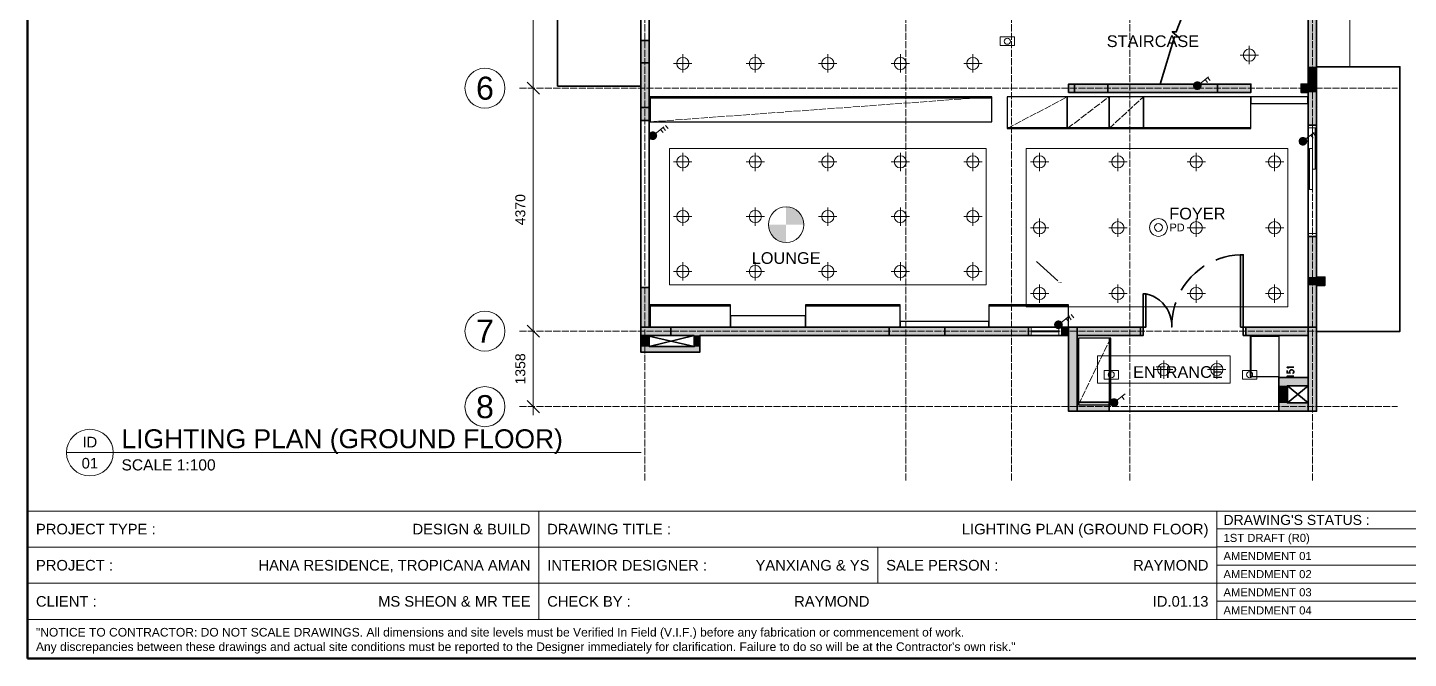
# Model space of a CAD drawing. Header units: millimetres. Extents: x 5 to 415, y 5 to 292.
# Drawn here: x 5 to 253.5, y 5 to 118.4 of the extents above; entities that cross this region are included whole.
import ezdxf
from ezdxf.enums import TextEntityAlignment as Align

# ---------------------------------------------------------------- set-up
doc = ezdxf.new("R2010")
doc.units = ezdxf.units.MM
doc.linetypes.add('DASHED', pattern=[1.524, 1.27, -0.254])
for name, color, linetype, lineweight in [('0-SHEET', 7, 'CONTINUOUS', 50), ('0-TITLE', 7, 'CONTINUOUS', 18), ('0-TITLE-TXT', 7, 'CONTINUOUS', 13), ('A-DOOR', 7, 'CONTINUOUS', 18), ('A-GRID', 8, 'DASHED', 13), ('A-GRID-TAG', 7, 'CONTINUOUS', 18), ('A-WALL', 250, 'CONTINUOUS', 35), ('A-WALL-FILL', 250, 'CONTINUOUS', 0), ('A-WIND', 7, 'CONTINUOUS', 13), ('I-DIM', 5, 'CONTINUOUS', 13), ('I-JOIN', 6, 'CONTINUOUS', 25), ('I-JOIN-HIDDEN', 6, 'DASHED', 13), ('I-LITE', 1, 'CONTINUOUS', 18), ('I-ROOM', 7, 'CONTINUOUS', 13), ('I-TEXT', 7, 'CONTINUOUS', 13)]:
    doc.layers.add(name, color=color, linetype=linetype, lineweight=lineweight)
doc.styles.get("Standard").update_dxf_attribs({"font": 'arial.ttf'})

msp = doc.modelspace()

# ---------------------------------------------------------------- hatches: boundary and pattern name
at = {"layer": 'A-WALL-FILL', "true_color": 0x4d4d4d}
h = msp.add_hatch(color=7, dxfattribs=at)
h.dxf.hatch_style = 1
h.paths.add_polyline_path([(236.95, 138.06), (235.45, 138.06), (236.95, 111.39), (236.95, 138.06)])
h = msp.add_hatch(color=7, dxfattribs=at)
h.dxf.hatch_style = 1
h.paths.add_polyline_path([(235.45, 138.06), (236.95, 111.39), (235.45, 111.39), (235.45, 138.06)])
h = msp.add_hatch(color=7, dxfattribs=at)
h.dxf.hatch_style = 1
h.paths.add_polyline_path([(116.85, 116.13), (115.35, 116.13), (116.85, 107.89), (116.85, 116.13)])
h = msp.add_hatch(color=7, dxfattribs=at)
h.dxf.hatch_style = 1
h.paths.add_polyline_path([(115.35, 116.13), (116.85, 107.89), (115.35, 107.89), (115.35, 116.13)])
h = msp.add_hatch(color=7, dxfattribs=at)
h.dxf.hatch_style = 1
h.paths.add_polyline_path([(116.85, 104.09), (116.85, 112.09), (115.35, 104.09), (116.85, 104.09)])
h = msp.add_hatch(color=7, dxfattribs=at)
h.dxf.hatch_style = 1
h.paths.add_polyline_path([(116.85, 112.09), (115.35, 104.09), (115.35, 112.09), (116.85, 112.09)])
h = msp.add_hatch(color=7, dxfattribs=at)
h.dxf.hatch_style = 1
h.paths.add_polyline_path([(236.95, 111.39), (235.45, 111.39), (236.95, 108.29), (236.95, 111.39)])
h = msp.add_hatch(color=7, dxfattribs=at)
h.dxf.hatch_style = 1
h.paths.add_polyline_path([(235.45, 111.39), (236.95, 108.29), (235.45, 108.29), (235.45, 111.39)])
h = msp.add_hatch(color=7, dxfattribs=at)
h.dxf.hatch_style = 1
h.paths.add_polyline_path([(116.85, 107.89), (115.35, 107.89), (116.85, 101.73), (116.85, 107.89)])
h = msp.add_hatch(color=7, dxfattribs=at)
h.dxf.hatch_style = 1
h.paths.add_polyline_path([(115.35, 107.89), (116.85, 101.73), (115.35, 101.73), (115.35, 107.89)])
h = msp.add_hatch(color=7, dxfattribs=at)
h.dxf.hatch_style = 1
h.paths.add_polyline_path([(225.15, 108.29), (192.34, 108.29), (225.15, 106.79), (225.15, 108.29)])
h = msp.add_hatch(color=7, dxfattribs=at)
h.dxf.hatch_style = 1
h.paths.add_polyline_path([(192.34, 108.29), (225.15, 106.79), (192.34, 106.79), (192.34, 108.29)])
h = msp.add_hatch(color=7, dxfattribs=at)
h.dxf.hatch_style = 1
h.paths.add_polyline_path([(199.4, 106.79), (199.4, 108.29), (193.4, 106.79), (199.4, 106.79)])
h = msp.add_hatch(color=7, dxfattribs=at)
h.dxf.hatch_style = 1
h.paths.add_polyline_path([(199.4, 108.29), (193.4, 106.79), (193.4, 108.29), (199.4, 108.29)])
h = msp.add_hatch(color=7, dxfattribs=at)
h.dxf.hatch_style = 1
h.paths.add_polyline_path([(225.15, 106.79), (225.15, 108.29), (219.15, 106.79), (225.15, 106.79)])
h = msp.add_hatch(color=7, dxfattribs=at)
h.dxf.hatch_style = 1
h.paths.add_polyline_path([(225.15, 108.29), (219.15, 106.79), (219.15, 108.29), (225.15, 108.29)])
h = msp.add_hatch(color=7, dxfattribs=at)
h.dxf.hatch_style = 1
h.paths.add_polyline_path([(236.95, 108.29), (234.15, 108.29), (236.95, 106.79), (236.95, 108.29)])
h = msp.add_hatch(color=7, dxfattribs=at)
h.dxf.hatch_style = 1
h.paths.add_polyline_path([(234.15, 108.29), (236.95, 106.79), (234.15, 106.79), (234.15, 108.29)])
h = msp.add_hatch(color=7, dxfattribs=at)
h.dxf.hatch_style = 1
h.paths.add_polyline_path([(236.95, 106.79), (235.45, 106.79), (236.95, 100.89), (236.95, 106.79)])
h = msp.add_hatch(color=7, dxfattribs=at)
h.dxf.hatch_style = 1
h.paths.add_polyline_path([(235.45, 106.79), (236.95, 100.89), (235.45, 100.89), (235.45, 106.79)])
h = msp.add_hatch(color=7, dxfattribs=at)
h.dxf.hatch_style = 1
h.paths.add_polyline_path([(236.95, 80.89), (235.45, 80.89), (236.95, 73.59), (236.95, 80.89)])
h = msp.add_hatch(color=7, dxfattribs=at)
h.dxf.hatch_style = 1
h.paths.add_polyline_path([(235.45, 80.89), (236.95, 73.59), (235.45, 73.59), (235.45, 80.89)])
h = msp.add_hatch(color=7, dxfattribs=at)
h.dxf.hatch_style = 1
h.paths.add_polyline_path([(190.44, 72.59), (190.44, 72.51), (191.14, 72.61), (190.44, 72.59)])
h = msp.add_hatch(color=7, dxfattribs=at)
h.dxf.hatch_style = 1
h.paths.add_polyline_path([(190.44, 72.51), (191.14, 72.61), (191.14, 72.55), (190.44, 72.51)])
h = msp.add_hatch(color=7, dxfattribs=at)
h.dxf.hatch_style = 1
h.paths.add_polyline_path([(238.45, 73.59), (235.45, 73.59), (238.45, 72.09), (238.45, 73.59)])
h = msp.add_hatch(color=7, dxfattribs=at)
h.dxf.hatch_style = 1
h.paths.add_polyline_path([(235.45, 73.59), (238.45, 72.09), (235.45, 72.09), (235.45, 73.59)])
h = msp.add_hatch(color=7, dxfattribs=at)
h.dxf.hatch_style = 1
h.paths.add_polyline_path([(236.95, 72.09), (235.45, 72.09), (236.95, 64.59), (236.95, 72.09)])
h = msp.add_hatch(color=7, dxfattribs=at)
h.dxf.hatch_style = 1
h.paths.add_polyline_path([(235.45, 72.09), (236.95, 64.59), (235.45, 64.59), (235.45, 72.09)])
h = msp.add_hatch(color=7, dxfattribs=at)
h.dxf.hatch_style = 1
h.paths.add_polyline_path([(116.85, 71.73), (115.35, 71.73), (116.85, 64.59), (116.85, 71.73)])
h = msp.add_hatch(color=7, dxfattribs=at)
h.dxf.hatch_style = 1
h.paths.add_polyline_path([(115.35, 71.73), (116.85, 64.59), (115.35, 64.59), (115.35, 71.73)])
h = msp.add_hatch(color=7, dxfattribs=at)
h.dxf.hatch_style = 1
h.paths.add_polyline_path([(120.75, 64.59), (115.35, 64.59), (120.75, 63.09), (120.75, 64.59)])
h = msp.add_hatch(color=7, dxfattribs=at)
h.dxf.hatch_style = 1
h.paths.add_polyline_path([(115.35, 64.59), (120.75, 63.09), (115.35, 63.09), (115.35, 64.59)])
h = msp.add_hatch(color=7, dxfattribs=at)
h.dxf.hatch_style = 1
h.paths.add_polyline_path([(116.85, 63.09), (115.35, 63.09), (116.85, 61.09), (116.85, 63.09)])
h = msp.add_hatch(color=7, dxfattribs=at)
h.dxf.hatch_style = 1
h.paths.add_polyline_path([(115.35, 63.09), (116.85, 61.09), (115.35, 61.09), (115.35, 63.09)])
h = msp.add_hatch(color=7, dxfattribs=at)
h.dxf.hatch_style = 1
h.paths.add_polyline_path([(185.1, 64.59), (120.75, 64.59), (185.1, 63.09), (185.1, 64.59)])
h = msp.add_hatch(color=7, dxfattribs=at)
h.dxf.hatch_style = 1
h.paths.add_polyline_path([(120.75, 64.59), (185.1, 63.09), (120.75, 63.09), (120.75, 64.59)])
h = msp.add_hatch(color=7, dxfattribs=at)
h.dxf.hatch_style = 1
h.paths.add_polyline_path([(125.97, 63.09), (124.97, 63.09), (125.97, 61.09), (125.97, 63.09)])
h = msp.add_hatch(color=7, dxfattribs=at)
h.dxf.hatch_style = 1
h.paths.add_polyline_path([(124.97, 63.09), (125.97, 61.09), (124.97, 61.09), (124.97, 63.09)])
h = msp.add_hatch(color=7, dxfattribs=at)
h.dxf.hatch_style = 1
h.paths.add_polyline_path([(170.04, 64.59), (160.04, 64.59), (170.04, 63.09), (170.04, 64.59)])
h = msp.add_hatch(color=7, dxfattribs=at)
h.dxf.hatch_style = 1
h.paths.add_polyline_path([(160.04, 64.59), (170.04, 63.09), (160.04, 63.09), (160.04, 64.59)])
h = msp.add_hatch(color=7, dxfattribs=at)
h.dxf.hatch_style = 1
h.paths.add_polyline_path([(192.34, 64.59), (191.1, 64.59), (192.34, 63.09), (192.34, 64.59)])
h = msp.add_hatch(color=7, dxfattribs=at)
h.dxf.hatch_style = 1
h.paths.add_polyline_path([(191.1, 64.59), (192.34, 63.09), (191.1, 63.09), (191.1, 64.59)])
h = msp.add_hatch(color=7, dxfattribs=at)
h.dxf.hatch_style = 1
h.paths.add_polyline_path([(193.84, 64.59), (192.34, 64.59), (193.84, 49.44), (193.84, 64.59)])
h = msp.add_hatch(color=7, dxfattribs=at)
h.dxf.hatch_style = 1
h.paths.add_polyline_path([(192.34, 64.59), (193.84, 49.44), (192.34, 49.44), (192.34, 64.59)])
h = msp.add_hatch(color=7, dxfattribs=at)
h.dxf.hatch_style = 1
h.paths.add_polyline_path([(205.25, 64.59), (193.84, 64.59), (205.25, 63.09), (205.25, 64.59)])
h = msp.add_hatch(color=7, dxfattribs=at)
h.dxf.hatch_style = 1
h.paths.add_polyline_path([(193.84, 64.59), (205.25, 63.09), (193.84, 63.09), (193.84, 64.59)])
h = msp.add_hatch(color=7, dxfattribs=at)
h.dxf.hatch_style = 1
h.paths.add_polyline_path([(235.45, 64.59), (224.25, 64.59), (235.45, 63.09), (235.45, 64.59)])
h = msp.add_hatch(color=7, dxfattribs=at)
h.dxf.hatch_style = 1
h.paths.add_polyline_path([(224.25, 64.59), (235.45, 63.09), (224.25, 63.09), (224.25, 64.59)])
h = msp.add_hatch(color=7, dxfattribs=at)
h.dxf.hatch_style = 1
h.paths.add_polyline_path([(236.95, 64.59), (235.45, 64.59), (236.95, 49.44), (236.95, 64.59)])
h = msp.add_hatch(color=7, dxfattribs=at)
h.dxf.hatch_style = 1
h.paths.add_polyline_path([(235.45, 64.59), (236.95, 49.44), (235.45, 49.44), (235.45, 64.59)])
h = msp.add_hatch(color=7, dxfattribs=at)
h.dxf.hatch_style = 1
h.paths.add_polyline_path([(125.97, 61.09), (115.35, 61.09), (125.97, 60.09), (125.97, 61.09)])
h = msp.add_hatch(color=7, dxfattribs=at)
h.dxf.hatch_style = 1
h.paths.add_polyline_path([(115.35, 61.09), (125.97, 60.09), (115.35, 60.09), (115.35, 61.09)])
h = msp.add_hatch(color=7, dxfattribs=at)
h.dxf.hatch_style = 1
h.paths.add_polyline_path([(235.45, 55.53), (230.19, 55.53), (235.45, 54.03), (235.45, 55.53)])
h = msp.add_hatch(color=7, dxfattribs=at)
h.dxf.hatch_style = 1
h.paths.add_polyline_path([(230.19, 55.53), (235.45, 54.03), (230.19, 54.03), (230.19, 55.53)])
h = msp.add_hatch(color=7, dxfattribs=at)
h.dxf.hatch_style = 1
h.paths.add_polyline_path([(231.69, 54.03), (230.19, 54.03), (231.69, 50.94), (231.69, 54.03)])
h = msp.add_hatch(color=7, dxfattribs=at)
h.dxf.hatch_style = 1
h.paths.add_polyline_path([(230.19, 54.03), (231.69, 50.94), (230.19, 50.94), (230.19, 54.03)])
h = msp.add_hatch(color=7, dxfattribs=at)
h.dxf.hatch_style = 1
h.paths.add_polyline_path([(199.64, 51.1), (193.84, 51.1), (199.64, 49.44), (199.64, 51.1)])
h = msp.add_hatch(color=7, dxfattribs=at)
h.dxf.hatch_style = 1
h.paths.add_polyline_path([(193.84, 51.1), (199.64, 49.44), (193.84, 49.44), (193.84, 51.1)])
h = msp.add_hatch(color=7, dxfattribs=at)
h.dxf.hatch_style = 1
h.paths.add_polyline_path([(235.45, 50.94), (230.19, 50.94), (235.45, 49.44), (235.45, 50.94)])
h = msp.add_hatch(color=7, dxfattribs=at)
h.dxf.hatch_style = 1
h.paths.add_polyline_path([(230.19, 50.94), (235.45, 49.44), (230.19, 49.44), (230.19, 50.94)])
at = {"layer": 'I-LITE'}
h = msp.add_hatch(color=1, dxfattribs=at)
h.dxf.hatch_style = 1
h.paths.add_polyline_path([(216.3, 108), (216.19, 108.4), (215.9, 108.69), (215.5, 108.8), (215.1, 108.69), (214.81, 108.4), (214.7, 108), (214.81, 107.6), (215.1, 107.31), (215.5, 107.2), (215.9, 107.31), (216.19, 107.6)])
h = msp.add_hatch(color=1, dxfattribs=at)
h.dxf.hatch_style = 1
h.paths.add_polyline_path([(118.3, 99), (118.19, 99.4), (117.9, 99.69), (117.5, 99.8), (117.1, 99.69), (116.81, 99.4), (116.7, 99), (116.81, 98.6), (117.1, 98.31), (117.5, 98.2), (117.9, 98.31), (118.19, 98.6)])
h = msp.add_hatch(color=1, dxfattribs=at)
h.dxf.hatch_style = 1
h.paths.add_polyline_path([(235.3, 98), (235.19, 98.4), (234.9, 98.69), (234.5, 98.8), (234.1, 98.69), (233.81, 98.4), (233.7, 98), (233.81, 97.6), (234.1, 97.31), (234.5, 97.2), (234.9, 97.31), (235.19, 97.6)])
h = msp.add_hatch(color=1, dxfattribs=at)
h.dxf.hatch_style = 1
h.paths.add_polyline_path([(141.5, 83), (144.7, 83), (144.66, 83.5), (144.54, 83.99), (144.35, 84.45), (144.09, 84.88), (143.76, 85.26), (143.38, 85.59), (142.95, 85.85), (142.49, 86.04), (142, 86.16), (141.5, 86.2)])
h = msp.add_hatch(color=1, dxfattribs=at)
h.dxf.hatch_style = 1
h.paths.add_polyline_path([(141.5, 83), (138.3, 83), (138.34, 82.5), (138.46, 82.01), (138.65, 81.55), (138.91, 81.12), (139.24, 80.74), (139.62, 80.41), (140.05, 80.15), (140.51, 79.96), (141, 79.84), (141.5, 79.8)])
h = msp.add_hatch(color=1, dxfattribs=at)
h.dxf.hatch_style = 1
h.paths.add_polyline_path([(191.3, 65), (191.19, 65.4), (190.9, 65.69), (190.5, 65.8), (190.1, 65.69), (189.81, 65.4), (189.7, 65), (189.81, 64.6), (190.1, 64.31), (190.5, 64.2), (190.9, 64.31), (191.19, 64.6)])
h = msp.add_hatch(color=1, dxfattribs=at)
h.dxf.hatch_style = 1
h.paths.add_polyline_path([(201.3, 51), (201.19, 51.4), (200.9, 51.69), (200.5, 51.8), (200.1, 51.69), (199.81, 51.4), (199.7, 51), (199.81, 50.6), (200.1, 50.31), (200.5, 50.2), (200.9, 50.31), (201.19, 50.6)])

# ---------------------------------------------------------------- linework, layer by layer
at = {"layer": '0-SHEET'}
msp.add_lwpolyline([(5, 5), (415, 5), (415, 292), (5, 292)], close=True, dxfattribs=at)
at = {"layer": '0-TITLE'}
for p, q in [((5, 31.5), (415, 31.5)), ((97, 12), (97, 31.5)), ((219, 12), (219, 31.5)), ((219, 28.3), (287, 28.3)), ((5, 25), (219, 25)), ((158, 18.5), (158, 25)), ((219, 25.04), (287, 25.04)), ((219, 21.78), (287, 21.78)), ((5, 18.5), (219, 18.5)), ((219, 18.52), (287, 18.52)), ((219, 15.26), (287, 15.26)), ((5, 12), (415, 12))]:
    msp.add_line(p, q, dxfattribs=at)
at = {"layer": 'A-DOOR'}
for points in [[(235.45, 100.89), (236.95, 100.89), (236.95, 100.39), (235.45, 100.39), (235.45, 100.89)], [(235.45, 100.89), (235.45, 80.89), (236.95, 80.89), (236.95, 100.89), (235.45, 100.89)], [(236.69, 100.39), (236.69, 93.01), (236.19, 93.01), (236.19, 100.39), (236.69, 100.39)], [(236.19, 96.69), (236.19, 89.33), (235.69, 89.33), (235.69, 96.69), (236.19, 96.69)], [(235.45, 81.39), (235.45, 80.89), (236.95, 80.89), (236.95, 81.39), (235.45, 81.39)], [(191.1, 63.09), (185.1, 63.09), (185.1, 64.59), (191.1, 64.59), (191.1, 63.09)], [(185.1, 63.09), (185.6, 63.09), (185.6, 64.59), (185.1, 64.59), (185.1, 63.09)], [(185.6, 63.93), (190.6, 63.93)], [(185.6, 63.73), (190.6, 63.73)], [(190.6, 63.09), (191.1, 63.09), (191.1, 64.59), (190.6, 64.59), (190.6, 63.09)]]:
    msp.add_lwpolyline(points, dxfattribs=at)
at = {"layer": 'A-GRID'}
for p, q in [((116.1, 37), (116.1, 272)), ((163.04, 37), (163.04, 272)), ((182.04, 37), (182.04, 272)), ((203.34, 37), (203.34, 272)), ((236.2, 37), (236.2, 272)), ((93.5, 107.55), (251.5, 107.55)), ((93.5, 63.85), (251.5, 63.85)), ((93.5, 50.27), (251.5, 50.27))]:
    msp.add_line(p, q, dxfattribs=at)
at = {"layer": 'A-GRID-TAG'}
for centre in [(87.3, 107.55), (87.3, 63.85), (87.3, 50.27)]:
    msp.add_circle(centre, 3.6, dxfattribs=at)
at = {"layer": 'A-WALL'}
for points in [[(100.35, 107.89), (115.35, 107.89), (115.35, 156.18), (100.35, 156.18), (100.35, 107.89)], [(116.85, 116.13), (115.35, 116.13), (115.35, 147.92), (116.85, 147.92), (116.85, 116.13)], [(235.45, 100.89), (235.45, 106.79), (234.15, 106.79), (234.15, 108.29), (235.45, 108.29), (235.45, 138.06), (236.95, 138.06), (236.95, 100.89), (235.45, 100.89)], [(208.81, 108.29), (211.37, 116.76), (212.09, 116.74), (210.99, 117.7), (211.71, 117.68), (214.27, 124.36)], [(116.85, 101.73), (115.35, 101.73), (115.35, 116.13), (116.85, 116.13), (116.85, 101.73)], [(116.85, 112.09), (116.85, 104.09), (115.35, 104.09), (115.35, 112.09), (116.85, 112.09)], [(236.95, 73.59), (236.95, 111.39), (251.95, 111.39), (251.95, 63.79), (236.95, 63.79), (236.95, 72.09)], [(225.15, 108.29), (192.34, 108.29), (192.34, 106.79), (225.15, 106.79), (225.15, 108.29)], [(199.4, 106.79), (193.4, 106.79), (193.4, 108.29), (199.4, 108.29), (199.4, 106.79)], [(225.15, 106.79), (219.15, 106.79), (219.15, 108.29), (225.15, 108.29), (225.15, 106.79)], [(115.35, 71.73), (116.85, 71.73), (116.85, 101.73), (115.35, 101.73), (115.35, 71.73)], [(235.45, 80.89), (236.95, 80.89), (236.95, 100.89), (235.45, 100.89), (235.45, 80.89)], [(235.45, 64.59), (235.45, 80.89), (236.95, 80.89), (236.95, 73.59), (238.45, 73.59), (238.45, 72.09), (236.95, 72.09), (236.95, 64.59), (236.95, 49.44), (230.19, 49.44), (230.19, 55.53), (235.45, 55.53), (235.45, 63.09), (230.19, 63.09), (224.25, 63.09), (224.25, 64.59), (235.45, 64.59)], [(223.25, 77.59), (222.25, 77.51), (221.27, 77.37), (220.31, 77.15), (219.35, 76.85), (218.83, 76.63)], [(223.25, 64.59), (223.75, 64.59), (223.75, 77.59), (223.25, 77.59), (223.25, 64.59)], [(186.58, 76.35), (190.42, 72.89)], [(216.71, 75.53), (216.69, 75.53), (215.87, 74.95), (215.11, 74.31), (214.41, 73.63), (213.75, 72.87), (213.15, 72.07), (212.61, 71.23), (212.61, 71.21)], [(185.1, 64.59), (116.85, 64.59), (116.85, 71.73), (115.35, 71.73), (115.35, 64.59), (115.35, 60.09), (125.97, 60.09), (125.97, 63.09), (185.1, 63.09), (185.1, 64.59)], [(205.75, 64.59), (206.25, 64.59), (206.25, 70.59), (205.75, 70.59), (205.75, 64.59)], [(211.61, 69.03), (211.43, 68.51), (211.19, 67.55), (211.01, 66.57), (210.91, 65.57), (210.89, 64.59), (210.89, 65.27), (210.79, 65.95), (210.61, 66.61), (210.37, 67.25), (210.05, 67.87), (209.67, 68.43), (209.21, 68.95), (208.71, 69.41), (208.15, 69.81), (207.55, 70.13), (206.91, 70.39), (206.25, 70.59)], [(120.75, 63.09), (120.75, 64.59), (115.35, 64.59), (115.35, 63.09), (120.75, 63.09)], [(124.97, 63.09), (124.97, 61.09), (116.85, 61.09), (116.85, 63.09), (124.97, 63.09)], [(116.85, 61.09), (124.97, 63.09)], [(116.85, 62.97), (124.97, 61.09)], [(160.04, 64.59), (170.04, 64.59), (170.04, 63.09), (160.04, 63.09), (160.04, 64.59)], [(191.1, 64.59), (191.1, 63.09), (185.1, 63.09), (185.1, 64.59), (191.1, 64.59)], [(192.34, 63.09), (191.1, 63.09), (191.1, 64.59), (205.25, 64.59), (205.25, 63.09), (193.84, 63.09)], [(192.34, 64.59), (192.34, 49.44), (193.84, 49.44), (193.84, 64.59), (192.34, 64.59)], [(205.25, 63.09), (193.84, 63.09), (193.84, 51.1), (199.64, 51.1), (199.64, 49.44), (193.84, 49.44), (192.34, 49.44), (192.34, 63.09)], [(205.25, 63.09), (205.25, 64.59), (205.75, 64.59), (205.75, 63.09), (205.25, 63.09)], [(206.25, 64.59), (205.25, 64.59)], [(205.25, 63.09), (205.75, 63.09)], [(224.25, 64.59), (223.25, 64.59)], [(223.75, 63.09), (223.75, 64.59), (224.25, 64.59), (224.25, 63.09), (223.75, 63.09)], [(223.75, 63.09), (224.25, 63.09)], [(235.45, 64.59), (235.45, 49.44), (236.95, 49.44), (236.95, 64.59), (235.45, 64.59)], [(231.87, 57.15), (231.81, 57.23), (231.63, 57.37), (232.87, 57.37)], [(231.63, 56.79), (231.63, 56.33), (232.17, 56.29), (232.11, 56.33), (232.05, 56.47), (232.05, 56.61), (232.11, 56.73), (232.23, 56.83), (232.39, 56.87), (232.51, 56.87), (232.69, 56.83), (232.81, 56.73), (232.87, 56.61), (232.87, 56.47), (232.81, 56.33), (232.75, 56.29), (232.63, 56.25)], [(231.87, 55.53), (231.81, 55.63), (231.63, 55.75), (232.87, 55.75)], [(235.45, 54.03), (231.69, 50.94), (231.69, 54.03), (235.45, 54.03), (235.45, 50.94), (231.69, 50.94)], [(235.45, 50.94), (231.69, 54.03)], [(199.64, 49.44), (230.19, 49.44)]]:
    msp.add_lwpolyline(points, dxfattribs=at)
at = {"layer": 'A-WIND'}
msp.add_lwpolyline([(236.95, 111.39), (242.95, 111.39), (242.95, 157.58), (242.95, 163.58), (234.91, 163.58), (234.91, 209.47), (228.47, 209.47)], dxfattribs=at)
at = {"layer": 'I-DIM'}
for p, q in [((96, 106.05), (96, 141.1)), ((97.1, 106.45), (94.9, 108.65)), ((97.1, 106.45), (94.9, 108.65)), ((96, 62.35), (96, 109.05)), ((97.1, 62.75), (94.9, 64.95)), ((97.1, 62.75), (94.9, 64.95)), ((96, 48.77), (96, 65.35)), ((97.1, 49.17), (94.9, 51.37))]:
    msp.add_line(p, q, dxfattribs=at)
at = {"layer": 'I-JOIN'}
for p, q in [((117, 105.8), (178.5, 105.8)), ((181.3, 100.5), (192.1, 100.5)), ((192.1, 100.5), (199.6, 100.5)), ((199.6, 100.5), (205.8, 100.5)), ((205.8, 100.5), (225.1, 100.5)), ((117, 68.4), (131.5, 68.4)), ((145, 68.4), (162, 68.4)), ((178, 68.4), (192.3, 68.4)), ((199.7, 50.6), (199.7, 62.6)), ((225.2, 55.7), (225.2, 62.9))]:
    msp.add_line(p, q, dxfattribs=at)
for points in [[(117, 101.5), (178.5, 101.5), (178.5, 106), (117, 106)], [(181.3, 100.3), (192.1, 100.3), (192.1, 106), (181.3, 106)], [(192.1, 100.3), (199.6, 100.3), (199.6, 106), (192.1, 106)], [(199.6, 100.3), (205.8, 100.3), (205.8, 106), (199.6, 106)], [(205.8, 100.3), (225.1, 100.3), (225.1, 106), (205.8, 106)], [(225.1, 104.8), (235.4, 104.8), (235.4, 106), (225.1, 106)], [(117, 64.6), (131.5, 64.6), (131.5, 68.6), (117, 68.6)], [(145, 64.6), (162, 64.6), (162, 68.6), (145, 68.6)], [(178, 64.6), (192.3, 64.6), (192.3, 68.6), (178, 68.6)], [(131.5, 64.6), (145, 64.6), (145, 66.6), (131.5, 66.6)], [(162, 64.6), (178, 64.6), (178, 65.6), (162, 65.6)], [(194.1, 50.6), (199.9, 50.6), (199.9, 62.6), (194.1, 62.6)], [(225, 55.7), (230.25, 55.7), (230.25, 62.9), (225, 62.9)]]:
    msp.add_lwpolyline(points, close=True, dxfattribs=at)
at = {"layer": 'I-JOIN-HIDDEN'}
for p, q in [((117, 101.5), (178.5, 106)), ((181.3, 100.3), (192.1, 106)), ((192.1, 100.3), (199.6, 106)), ((199.6, 100.3), (205.8, 106)), ((194.1, 50.6), (199.9, 62.6))]:
    msp.add_line(p, q, dxfattribs=at)
at = {"layer": 'I-LITE', "color": 1}
for p, q in [((224.85, 111.85), (224.85, 115.15)), ((121.25, 112), (124.55, 112)), ((122.9, 110.35), (122.9, 113.65)), ((134.3, 112), (137.6, 112)), ((135.95, 110.35), (135.95, 113.65)), ((147.35, 112), (150.65, 112)), ((149, 110.35), (149, 113.65)), ((160.4, 112), (163.7, 112)), ((162.05, 110.35), (162.05, 113.65)), ((173.45, 112), (176.75, 112)), ((175.1, 110.35), (175.1, 113.65)), ((223.2, 113.5), (226.5, 113.5)), ((215.5, 108), (217.5, 109.6)), ((217.35, 109.46), (217.8, 108.91)), ((216.9, 109.1), (217.35, 108.55)), ((117.5, 99), (119.5, 100.6)), ((118.9, 100.1), (119.35, 99.55)), ((119.35, 100.46), (119.8, 99.91)), ((119.8, 100.82), (120.25, 100.27)), ((234.5, 98), (236.5, 99.6)), ((236.35, 99.46), (236.8, 98.91)), ((235.9, 99.1), (236.35, 98.55)), ((122.9, 92.65), (122.9, 95.95)), ((135.95, 92.65), (135.95, 95.95)), ((149, 92.65), (149, 95.95)), ((162.05, 92.65), (162.05, 95.95)), ((175.1, 92.65), (175.1, 95.95)), ((187.1, 92.65), (187.1, 95.95)), ((201.2, 92.65), (201.2, 95.95)), ((215.3, 92.65), (215.3, 95.95)), ((229.4, 92.65), (229.4, 95.95)), ((121.25, 94.3), (124.55, 94.3)), ((134.3, 94.3), (137.6, 94.3)), ((147.35, 94.3), (150.65, 94.3)), ((160.4, 94.3), (163.7, 94.3)), ((173.45, 94.3), (176.75, 94.3)), ((185.45, 94.3), (188.75, 94.3)), ((199.55, 94.3), (202.85, 94.3)), ((213.65, 94.3), (216.95, 94.3)), ((227.75, 94.3), (231.05, 94.3)), ((122.9, 82.8), (122.9, 86.1)), ((135.95, 82.8), (135.95, 86.1)), ((149, 82.8), (149, 86.1)), ((162.05, 82.8), (162.05, 86.1)), ((175.1, 82.8), (175.1, 86.1)), ((121.25, 84.45), (124.55, 84.45)), ((134.3, 84.45), (137.6, 84.45)), ((147.35, 84.45), (150.65, 84.45)), ((160.4, 84.45), (163.7, 84.45)), ((173.45, 84.45), (176.75, 84.45)), ((185.45, 82.45), (188.75, 82.45)), ((187.1, 80.8), (187.1, 84.1)), ((199.55, 82.45), (202.85, 82.45)), ((201.2, 80.8), (201.2, 84.1)), ((213.65, 82.45), (216.95, 82.45)), ((215.3, 80.8), (215.3, 84.1)), ((227.75, 82.45), (231.05, 82.45)), ((229.4, 80.8), (229.4, 84.1)), ((121.25, 74.6), (124.55, 74.6)), ((122.9, 72.95), (122.9, 76.25)), ((134.3, 74.6), (137.6, 74.6)), ((135.95, 72.95), (135.95, 76.25)), ((147.35, 74.6), (150.65, 74.6)), ((149, 72.95), (149, 76.25)), ((160.4, 74.6), (163.7, 74.6)), ((162.05, 72.95), (162.05, 76.25)), ((173.45, 74.6), (176.75, 74.6)), ((175.1, 72.95), (175.1, 76.25)), ((187.1, 68.95), (187.1, 72.25)), ((201.2, 68.95), (201.2, 72.25)), ((215.3, 68.95), (215.3, 72.25)), ((229.4, 68.95), (229.4, 72.25)), ((185.45, 70.6), (188.75, 70.6)), ((199.55, 70.6), (202.85, 70.6)), ((213.65, 70.6), (216.95, 70.6)), ((227.75, 70.6), (231.05, 70.6)), ((190.5, 65), (192.5, 66.6)), ((191.9, 66.1), (192.35, 65.55)), ((192.35, 66.46), (192.8, 65.91)), ((192.8, 66.82), (193.25, 66.27)), ((209.45, 55.3), (209.45, 58.6)), ((219, 55.3), (219, 58.6)), ((207.8, 56.95), (211.1, 56.95)), ((217.35, 56.95), (220.65, 56.95)), ((200.5, 51), (202.5, 52.6)), ((201.9, 52.1), (202.35, 51.55))]:
    msp.add_line(p, q, dxfattribs=at)
for points in [[(180, 115.2), (182.6, 115.2), (182.6, 116.8), (180, 116.8)], [(120.5, 72.2), (177.5, 72.2), (177.5, 96.7), (120.5, 96.7)], [(184.7, 68.2), (231.8, 68.2), (231.8, 96.7), (184.7, 96.7)], [(197.5, 54.5), (221.4, 54.5), (221.4, 59.4), (197.5, 59.4)], [(198.7, 55.2), (201.3, 55.2), (201.3, 56.8), (198.7, 56.8)], [(223.6, 55.2), (226.2, 55.2), (226.2, 56.8), (223.6, 56.8)]]:
    msp.add_lwpolyline(points, close=True, dxfattribs=at)
for centre, radius in [((181.3, 116), 0.55), ((224.85, 113.5), 1.1), ((122.9, 112), 1.1), ((135.95, 112), 1.1), ((149, 112), 1.1), ((162.05, 112), 1.1), ((175.1, 112), 1.1), ((122.9, 94.3), 1.1), ((135.95, 94.3), 1.1), ((149, 94.3), 1.1), ((162.05, 94.3), 1.1), ((175.1, 94.3), 1.1), ((187.1, 94.3), 1.1), ((201.2, 94.3), 1.1), ((215.3, 94.3), 1.1), ((229.4, 94.3), 1.1), ((122.9, 84.45), 1.1), ((135.95, 84.45), 1.1), ((141.5, 83), 3.2), ((149, 84.45), 1.1), ((162.05, 84.45), 1.1), ((175.1, 84.45), 1.1), ((187.1, 82.45), 1.1), ((201.2, 82.45), 1.1), ((208.5, 82.5), 1.6), ((208.5, 82.5), 0.7), ((215.3, 82.45), 1.1), ((229.4, 82.45), 1.1), ((122.9, 74.6), 1.1), ((135.95, 74.6), 1.1), ((149, 74.6), 1.1), ((162.05, 74.6), 1.1), ((175.1, 74.6), 1.1), ((187.1, 70.6), 1.1), ((201.2, 70.6), 1.1), ((215.3, 70.6), 1.1), ((229.4, 70.6), 1.1), ((209.45, 56.95), 1.1), ((219, 56.95), 1.1), ((200, 56), 0.55), ((224.9, 56), 0.55)]:
    msp.add_circle(centre, radius, dxfattribs=at)
at = {"layer": 'I-TEXT'}
for p, q in [((12, 42), (20.4, 42)), ((20.4, 42), (115.4, 42))]:
    msp.add_line(p, q, dxfattribs=at)
msp.add_circle((16.2, 42), 4.2, dxfattribs=at)

# ---------------------------------------------------------------- texts
at = {"layer": '0-TITLE-TXT'}
for s, height, p in [("DRAWING'S STATUS :", 1.8, (220.2, 29.9)), ('PROJECT TYPE :', 1.9, (6.5, 28.25)), ('DRAWING TITLE :', 1.9, (98.5, 28.25)), ('1ST DRAFT (R0)', 1.45, (220.2, 26.67)), ('PROJECT :', 1.9, (6.5, 21.75)), ('INTERIOR DESIGNER :', 1.9, (98.5, 21.75)), ('SALE PERSON :', 1.9, (159.5, 21.75)), ('AMENDMENT 01', 1.45, (220.2, 23.41)), ('AMENDMENT 02', 1.45, (220.2, 20.15)), ('AMENDMENT 03', 1.45, (220.2, 16.89)), ('CLIENT :', 1.9, (6.5, 15.25)), ('CHECK BY :', 1.9, (98.5, 15.25)), ('AMENDMENT 04', 1.45, (220.2, 13.63)), ('"NOTICE TO CONTRACTOR: DO NOT SCALE DRAWINGS. All dimensions and site levels must be Verified In Field (V.I.F.) before any fabrication or commencement of work.', 1.55, (6.5, 9.7)), ('Any discrepancies between these drawings and actual site conditions must be reported to the Designer immediately for clarification. Failure to do so will be at the Contractor\'s own risk."', 1.55, (6.5, 7.1))]:
    msp.add_text(s, height=height, dxfattribs=at).set_placement(p, align=Align.MIDDLE_LEFT)
for s, p in [('DESIGN & BUILD', (95.5, 28.25)), ('LIGHTING PLAN (GROUND FLOOR)', (217.5, 28.25)), ('HANA RESIDENCE, TROPICANA AMAN', (95.5, 21.75)), ('YANXIANG & YS', (156.5, 21.75)), ('RAYMOND', (217.5, 21.75)), ('MS SHEON & MR TEE', (95.5, 15.25)), ('RAYMOND', (156.5, 15.25)), ('ID.01.13', (217.5, 15.25))]:
    msp.add_text(s, height=1.9, dxfattribs=at).set_placement(p, align=Align.MIDDLE_RIGHT)
at = {"layer": 'A-GRID-TAG'}
for s, p in [('6', (87.3, 107.55)), ('7', (87.3, 63.85)), ('8', (87.3, 50.27))]:
    msp.add_text(s, height=4.14, dxfattribs=at).set_placement(p, align=Align.MIDDLE_CENTER)
at = {"layer": 'I-DIM'}
for s, p in [('4370', (95.1, 85.7)), ('1358', (95.1, 57.06))]:
    msp.add_text(s, height=1.8, rotation=90, dxfattribs=at).set_placement(p, align=Align.BOTTOM_CENTER)
at = {"layer": 'I-LITE', "color": 1}
msp.add_text('PD', height=1.4, dxfattribs=at).set_placement((210.5, 82.5), align=Align.MIDDLE_LEFT)
at = {"layer": 'I-ROOM'}
for s, p in [('STAIRCASE', (207.5, 116)), ('FOYER', (215.5, 85)), ('LOUNGE', (141.5, 77)), ('ENTRANCE', (212, 56.5))]:
    msp.add_text(s, height=2.1, dxfattribs=at).set_placement(p, align=Align.MIDDLE_CENTER)
at = {"layer": 'I-TEXT'}
for s, p in [('ID', (16.2, 43.9)), ('01', (16.2, 40.1))]:
    msp.add_text(s, height=1.9, dxfattribs=at).set_placement(p, align=Align.MIDDLE_CENTER)
for s, height, p in [('LIGHTING PLAN (GROUND FLOOR)', 3.4, (21.9, 42.8)), ('SCALE 1:100', 2, (21.9, 38.8))]:
    msp.add_text(s, height=height, dxfattribs=at).set_placement(p)

doc.saveas('drawing.dxf')
